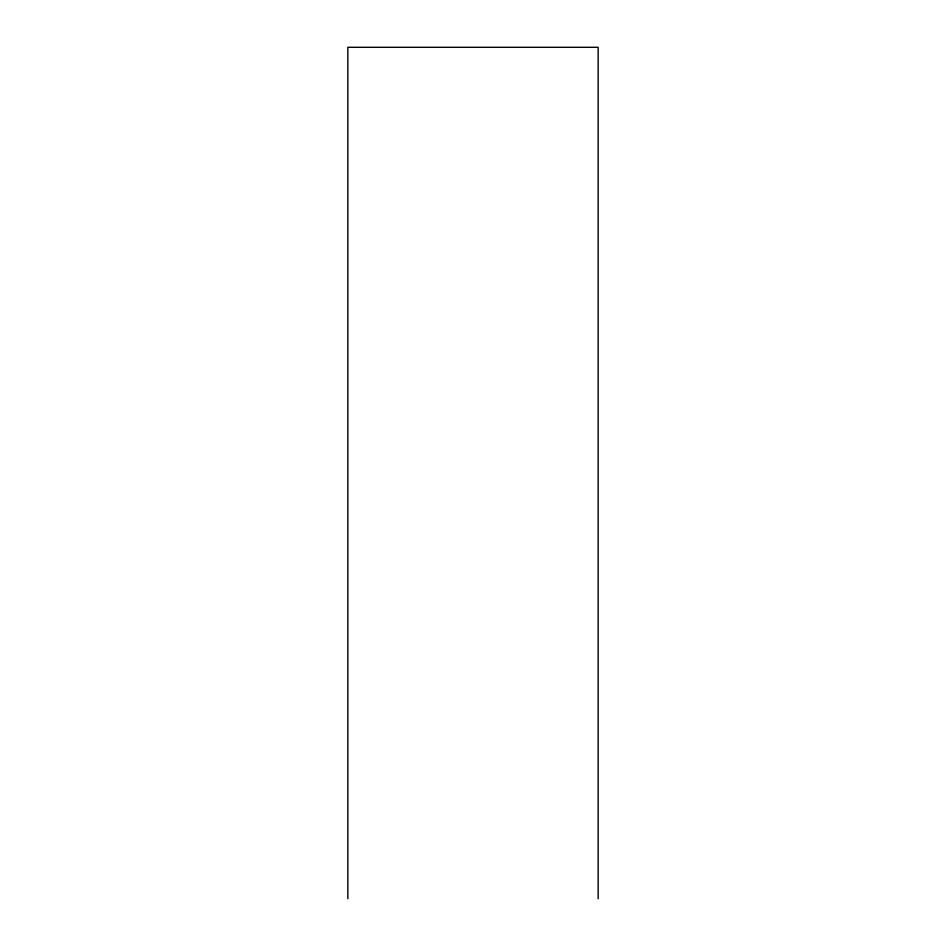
<?xml version="1.0" encoding="UTF-8"?>
<svg xmlns="http://www.w3.org/2000/svg" width="946" height="946" viewBox="0 0 946 946"><rect width="100%" height="100%" fill="white"/><g stroke="black" fill="none" stroke-linecap="round" stroke-linejoin="round"><path stroke-width="1.42" d="M598.156 898.7L598.156 47.3L347.844 47.3L347.844 898.7"/></g></svg>
